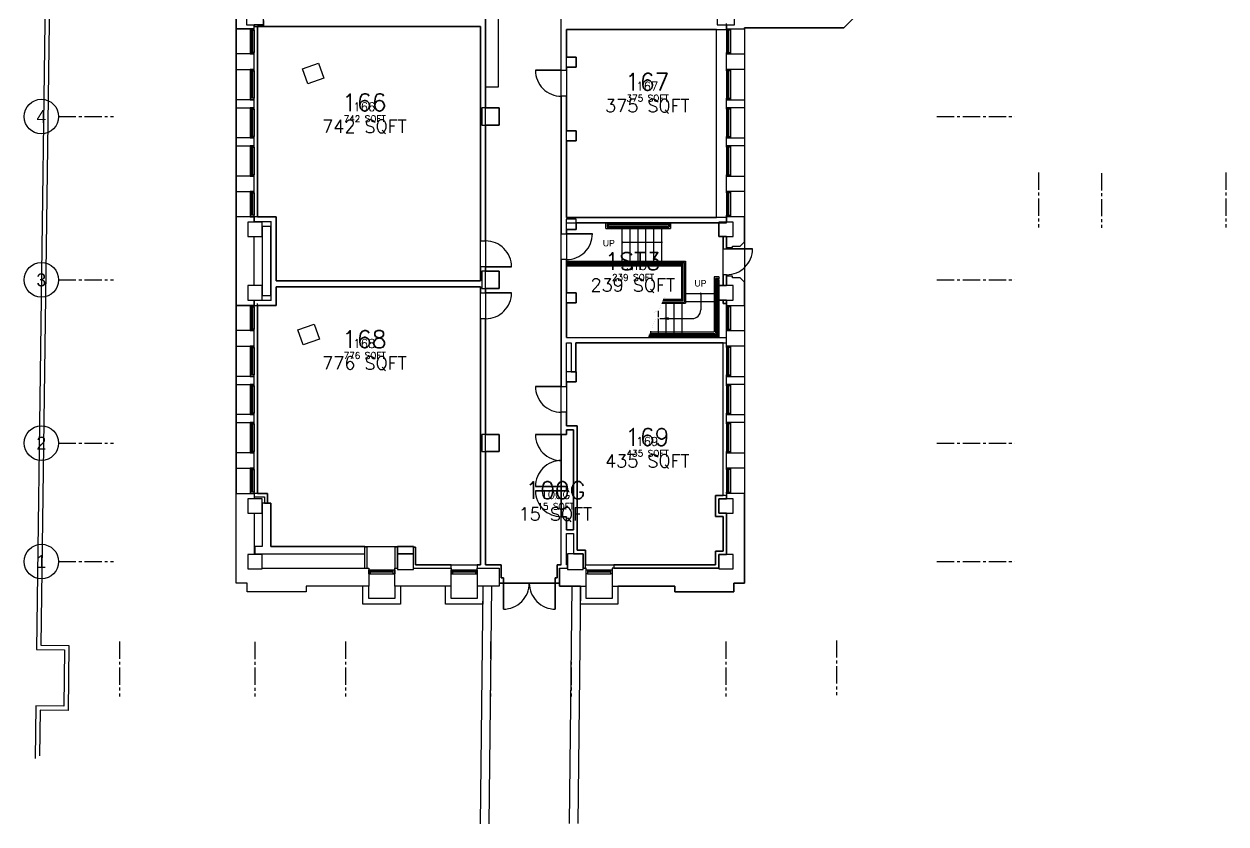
# Model space of a CAD drawing. Header units: inches. Extents: x 237 to 4452, y 125 to 2836.
# Drawn here: x 237 to 1906, y 125 to 1235 of the extents above; entities that cross this region are included whole.
import ezdxf
from ezdxf.enums import TextEntityAlignment as Align

# ---------------------------------------------------------------- set-up
doc = ezdxf.new("R2010")
doc.units = ezdxf.units.IN
doc.header["$LTSCALE"] = 32
doc.header["$MEASUREMENT"] = 0
doc.linetypes.add('CENTER2', pattern=[1.125, 0.75, -0.125, 0.125, -0.125])
for name, color, linetype in [('A-ANNO-TEXT', 2, 'Continuous'), ('A-AREA-DATA', 7, 'Continuous'), ('A-AREA-GSFT', 5, 'Continuous'), ('A-AREA-PLIN', 1, 'Continuous'), ('A-AREA-RMNA', 7, 'Continuous'), ('A-AREA-RMNO', 7, 'Continuous'), ('A-AREA-RMNO @ 1', 7, 'Continuous'), ('A-AREA-RMNO @ 192', 7, 'Continuous'), ('A-AREA-RMNO @ 96', 7, 'Continuous'), ('A-AREA-SQFT', 7, 'Continuous'), ('A-COLS', 2, 'Continuous'), ('A-DOOR', 3, 'Continuous'), ('A-FLOR-HRAL', 1, 'Continuous'), ('A-FLOR-SPCL', 3, 'Continuous'), ('A-FLOR-STRS', 1, 'Continuous'), ('A-FURN', 5, 'Continuous'), ('A-GLAZ', 5, 'Continuous'), ('A-GRID', 1, 'CENTER2'), ('A-GRID-IDEN', 2, 'Continuous'), ('A-WALL-FULL', 8, 'Continuous')]:
    doc.layers.add(name, color=color, linetype=linetype)
doc.styles.add('Annotative', font='simplex.shx', dxfattribs={"height": 0.25})
doc.dimstyles.get("Standard").update_dxf_attribs({"dimscale": 96, "dimtxt": 0.18, "dimasz": 0.18, "dimexe": 0.18, "dimexo": 0.0625, "dimgap": 0.09, "dimtad": 0, "dimtih": 1, "dimtoh": 1, "dimdec": 4, "dimzin": 1, "dimdsep": 46, "dimlunit": 4, "dimtxsty": 'Standard', "dimblk": 'ARCHTICK', "dimcen": 0.09, "dimclrd": 256, "dimclre": 256, "dimclrt": 256, "dimadec": 0, "dimazin": 0, "dimtfac": 1, "dimtdec": 4, "dimtofl": 0, "dimtmove": 0, "dimatfit": 3, "dimfxl": 1, "dimtolj": 1, "dimtzin": 0, "dimlwd": -1, "dimlwe": -1, "dimarcsym": 0})

# ---------------------------------------------------------------- blocks, each defined once
blk = doc.blocks.new('_ArchTick')
at = {"color": 0, "linetype": 'ByBlock', "const_width": 0.15}
blk.add_lwpolyline([(-0.5, -0.5), (0.5, 0.5)], dxfattribs=at)
blk = doc.blocks.new('Grid_Bubble_L')
blk.add_circle((-0.25, 0), 0.25)
blk.add_attdef('TEXT', text='', height=0.188).set_placement((-0.25, 0), align=Align.MIDDLE)
blk = doc.blocks.new('room')
at = {"layer": 'A-AREA-DATA', "style": 'Annotative', "flags": 9}
for tag, p in [('FACNUM', (0.0054, -0.3439)), ('FLOOR', (0.0054, -0.5314)), ('FACROOM', (0.0054, -0.7189)), ('FACFLOOR', (0.0054, -0.9064))]:
    blk.add_attdef(tag, text='', height=0.125, dxfattribs=at).set_placement(p, align=Align.CENTER)
at = {"layer": 'A-AREA-RMNA', "style": 'Annotative', "flags": 8}
blk.add_attdef('ROOM_NAME', text='', height=0.125, dxfattribs=at).set_placement((0, 0.1875), align=Align.CENTER)
at = {"layer": 'A-AREA-RMNO', "style": 'Annotative'}
blk.add_attdef('ROOM_NUMBER', text='', height=0.125, dxfattribs=at).set_placement((0, 0), align=Align.CENTER)
at = {"layer": 'A-AREA-SQFT', "style": 'Annotative', "flags": 8}
blk.add_attdef('ROOM_AREA', text='', height=0.0938, dxfattribs=at).set_placement((0.0054, -0.1564), align=Align.CENTER)
blk = doc.blocks.new('*U80')
at = {"layer": 'A-AREA-RMNO @ 1'}
ref = blk.add_blockref('room', (1082.2, 894.1), dxfattribs=at)
ref.add_attrib('ROOM_NUMBER', '1ST3', dxfattribs={"layer": 'A-AREA-RMNO', "height": 0.125, "style": 'Annotative'}).set_placement((1082.2, 894.1), align=Align.CENTER)
ref.add_attrib('ROOM_AREA', '239 SQFT', dxfattribs={"layer": 'A-AREA-SQFT', "height": 0.0938, "style": 'Annotative', "flags": 8}).set_placement((1082.2, 894), align=Align.CENTER)
at = {"layer": 'A-AREA-RMNO @ 192'}
ref = blk.add_blockref('room', (1082.2, 894.1), dxfattribs=dict(at, xscale=192, yscale=192, zscale=192))
ref.add_attrib('ROOM_NUMBER', '1ST3', dxfattribs={"layer": 'A-AREA-RMNO', "height": 24, "style": 'Annotative'}).set_placement((1082.2, 894.1), align=Align.CENTER)
ref.add_attrib('ROOM_AREA', '239 SQFT', dxfattribs={"layer": 'A-AREA-SQFT', "height": 18, "style": 'Annotative', "flags": 8}).set_placement((1082.2, 864.1), align=Align.CENTER)
at = {"layer": 'A-AREA-RMNO @ 96', "xscale": 96, "yscale": 96, "zscale": 96}
blk.add_blockref('room', (1082.2, 894.1), dxfattribs=at).add_auto_attribs({'ROOM_NUMBER': '1ST3', 'ROOM_AREA': '239 SQFT'})
blk = doc.blocks.new('*U134')
at = {"layer": 'A-AREA-RMNO @ 1'}
ref = blk.add_blockref('room', (709.5, 1114.4), dxfattribs=at)
ref.add_attrib('ROOM_NUMBER', '166', dxfattribs={"layer": 'A-AREA-RMNO', "height": 0.125, "style": 'Annotative'}).set_placement((709.5, 1114.4), align=Align.CENTER)
ref.add_attrib('ROOM_AREA', '742 SQFT', dxfattribs={"layer": 'A-AREA-SQFT', "height": 0.0938, "style": 'Annotative', "flags": 8}).set_placement((709.5, 1114.3), align=Align.CENTER)
at = {"layer": 'A-AREA-RMNO @ 192'}
ref = blk.add_blockref('room', (709.5, 1114.4), dxfattribs=dict(at, xscale=192, yscale=192, zscale=192))
ref.add_attrib('ROOM_NUMBER', '166', dxfattribs={"layer": 'A-AREA-RMNO', "height": 24, "style": 'Annotative'}).set_placement((709.5, 1114.4), align=Align.CENTER)
ref.add_attrib('ROOM_AREA', '742 SQFT', dxfattribs={"layer": 'A-AREA-SQFT', "height": 18, "style": 'Annotative', "flags": 8}).set_placement((709.5, 1084.4), align=Align.CENTER)
at = {"layer": 'A-AREA-RMNO @ 96', "xscale": 96, "yscale": 96, "zscale": 96}
blk.add_blockref('room', (709.5, 1114.4), dxfattribs=at).add_auto_attribs({'ROOM_NUMBER': '166', 'ROOM_AREA': '742 SQFT'})
blk = doc.blocks.new('*U135')
at = {"layer": 'A-AREA-RMNO @ 1'}
ref = blk.add_blockref('room', (1102.4, 1142.9), dxfattribs=at)
ref.add_attrib('ROOM_NUMBER', '167', dxfattribs={"layer": 'A-AREA-RMNO', "height": 0.125, "style": 'Annotative'}).set_placement((1102.4, 1142.9), align=Align.CENTER)
ref.add_attrib('ROOM_AREA', '375 SQFT', dxfattribs={"layer": 'A-AREA-SQFT', "height": 0.0938, "style": 'Annotative', "flags": 8}).set_placement((1102.4, 1142.7), align=Align.CENTER)
at = {"layer": 'A-AREA-RMNO @ 192'}
ref = blk.add_blockref('room', (1102.4, 1142.9), dxfattribs=dict(at, xscale=192, yscale=192, zscale=192))
ref.add_attrib('ROOM_NUMBER', '167', dxfattribs={"layer": 'A-AREA-RMNO', "height": 24, "style": 'Annotative'}).set_placement((1102.4, 1142.9), align=Align.CENTER)
ref.add_attrib('ROOM_AREA', '375 SQFT', dxfattribs={"layer": 'A-AREA-SQFT', "height": 18, "style": 'Annotative', "flags": 8}).set_placement((1102.4, 1112.9), align=Align.CENTER)
at = {"layer": 'A-AREA-RMNO @ 96', "xscale": 96, "yscale": 96, "zscale": 96}
blk.add_blockref('room', (1102.4, 1142.9), dxfattribs=at).add_auto_attribs({'ROOM_NUMBER': '167', 'ROOM_AREA': '375 SQFT'})
blk = doc.blocks.new('*U136')
at = {"layer": 'A-AREA-RMNO @ 1'}
ref = blk.add_blockref('room', (974.7, 576.3), dxfattribs=at)
ref.add_attrib('ROOM_NUMBER', '100G', dxfattribs={"layer": 'A-AREA-RMNO', "height": 0.125, "style": 'Annotative'}).set_placement((974.7, 576.3), align=Align.CENTER)
ref.add_attrib('ROOM_AREA', '15 SQFT', dxfattribs={"layer": 'A-AREA-SQFT', "height": 0.0938, "style": 'Annotative', "flags": 8}).set_placement((974.7, 576.1), align=Align.CENTER)
at = {"layer": 'A-AREA-RMNO @ 192'}
ref = blk.add_blockref('room', (974.7, 576.3), dxfattribs=dict(at, xscale=192, yscale=192, zscale=192))
ref.add_attrib('ROOM_NUMBER', '100G', dxfattribs={"layer": 'A-AREA-RMNO', "height": 24, "style": 'Annotative'}).set_placement((974.7, 576.3), align=Align.CENTER)
ref.add_attrib('ROOM_AREA', '15 SQFT', dxfattribs={"layer": 'A-AREA-SQFT', "height": 18, "style": 'Annotative', "flags": 8}).set_placement((974.7, 546.3), align=Align.CENTER)
at = {"layer": 'A-AREA-RMNO @ 96', "xscale": 96, "yscale": 96, "zscale": 96}
blk.add_blockref('room', (974.7, 576.3), dxfattribs=at).add_auto_attribs({'ROOM_NUMBER': '100G', 'ROOM_AREA': '15 SQFT'})
blk = doc.blocks.new('*U137')
at = {"layer": 'A-AREA-RMNO @ 1'}
ref = blk.add_blockref('room', (1102.4, 650), dxfattribs=at)
ref.add_attrib('ROOM_NUMBER', '169', dxfattribs={"layer": 'A-AREA-RMNO', "height": 0.125, "style": 'Annotative'}).set_placement((1102.4, 650), align=Align.CENTER)
ref.add_attrib('ROOM_AREA', '435 SQFT', dxfattribs={"layer": 'A-AREA-SQFT', "height": 0.0938, "style": 'Annotative', "flags": 8}).set_placement((1102.4, 649.8), align=Align.CENTER)
at = {"layer": 'A-AREA-RMNO @ 192'}
ref = blk.add_blockref('room', (1102.4, 650), dxfattribs=dict(at, xscale=192, yscale=192, zscale=192))
ref.add_attrib('ROOM_NUMBER', '169', dxfattribs={"layer": 'A-AREA-RMNO', "height": 24, "style": 'Annotative'}).set_placement((1102.4, 650), align=Align.CENTER)
ref.add_attrib('ROOM_AREA', '435 SQFT', dxfattribs={"layer": 'A-AREA-SQFT', "height": 18, "style": 'Annotative', "flags": 8}).set_placement((1102.4, 620), align=Align.CENTER)
at = {"layer": 'A-AREA-RMNO @ 96', "xscale": 96, "yscale": 96, "zscale": 96}
blk.add_blockref('room', (1102.4, 650), dxfattribs=at).add_auto_attribs({'ROOM_NUMBER': '169', 'ROOM_AREA': '435 SQFT'})
blk = doc.blocks.new('*U138')
at = {"layer": 'A-AREA-RMNO @ 1'}
ref = blk.add_blockref('room', (709.5, 785.8), dxfattribs=at)
ref.add_attrib('ROOM_NUMBER', '168', dxfattribs={"layer": 'A-AREA-RMNO', "height": 0.125, "style": 'Annotative'}).set_placement((709.5, 785.8), align=Align.CENTER)
ref.add_attrib('ROOM_AREA', '776 SQFT', dxfattribs={"layer": 'A-AREA-SQFT', "height": 0.0938, "style": 'Annotative', "flags": 8}).set_placement((709.5, 785.7), align=Align.CENTER)
at = {"layer": 'A-AREA-RMNO @ 192'}
ref = blk.add_blockref('room', (709.5, 785.8), dxfattribs=dict(at, xscale=192, yscale=192, zscale=192))
ref.add_attrib('ROOM_NUMBER', '168', dxfattribs={"layer": 'A-AREA-RMNO', "height": 24, "style": 'Annotative'}).set_placement((709.5, 785.8), align=Align.CENTER)
ref.add_attrib('ROOM_AREA', '776 SQFT', dxfattribs={"layer": 'A-AREA-SQFT', "height": 18, "style": 'Annotative', "flags": 8}).set_placement((709.5, 755.8), align=Align.CENTER)
at = {"layer": 'A-AREA-RMNO @ 96', "xscale": 96, "yscale": 96, "zscale": 96}
blk.add_blockref('room', (709.5, 785.8), dxfattribs=at).add_auto_attribs({'ROOM_NUMBER': '168', 'ROOM_AREA': '776 SQFT'})

msp = doc.modelspace()

# ---------------------------------------------------------------- linework, layer by layer
at = {"layer": 'A-ANNO-TEXT'}
for p, q in [((1176.6, 861.2), (1176.6, 838.5)), ((1121.3, 826.5), (1164.6, 826.5))]:
    msp.add_line(p, q, dxfattribs=at)
at = {"layer": 'A-ANNO-TEXT', "const_width": 1.5}
for points in [[(1066.9, 932.3, 1), (1068.4, 932.3, 1)], [(1175.8, 861.2, 1), (1177.3, 861.2, 1)]]:
    msp.add_lwpolyline(points, format="xyb", close=True, dxfattribs=at)
at = {"layer": 'A-ANNO-TEXT', "const_width": 0.06}
msp.add_lwpolyline([(1127.1, 858.5), (1127, 858.9), (1118.2, 837.1), (1111.5, 836.5), (1120.5, 826.5), (1113.8, 825.9), (1105, 803.2), (1103.6, 800)], dxfattribs=at)
at = {"layer": 'A-ANNO-TEXT'}
msp.add_arc((1164.6, 838.5), 12, 270, 360, dxfattribs=at)
at = {"layer": 'A-AREA-GSFT'}
msp.add_lwpolyline([(1452.6, 1307.1), (1375.3, 1229.8), (1237.6, 1229.8), (1237.6, 1228.8), (1237.6, 1193.8), (1237.6, 1172.2), (1237.6, 1130.2), (1237.6, 1119.2), (1237.6, 1077.2), (1237.6, 1066.2), (1237.6, 1024.2), (1237.6, 1002.8), (1237.6, 967.7), (1237.6, 933.2), (1237.6, 877.2), (1237.6, 844.8), (1237.6, 809.8), (1237.6, 788.2), (1237.6, 746.2), (1237.6, 735.2), (1237.6, 693.2), (1237.6, 682.2), (1237.6, 640.2), (1237.6, 618.8), (1237.6, 583.8), (1237.6, 459.2), (1222.6, 459.2), (1222.6, 447.2), (1140.6, 447.2), (1140.6, 455.2), (1061.6, 455.2), (1061.6, 430.2), (1009.6, 430.2), (1009.6, 455.2), (980.6, 455.2), (980.6, 459.2), (974.6, 459.2), (938.6, 459.2), (902.6, 459.2), (896.6, 459.2), (896.6, 455.2), (874.1, 455.2), (874.1, 430.2), (822.1, 430.2), (822.1, 455.2), (759.6, 455.2), (759.6, 430.2), (707.6, 430.2), (707.6, 455.2), (628.6, 455.2), (628.6, 447.2), (546.6, 447.2), (546.6, 459.2), (531.6, 459.2), (531.6, 583.8), (531.6, 618.8), (531.6, 640.2), (531.6, 682.2), (531.6, 693.2), (531.6, 735.2), (531.6, 746.2), (531.6, 788.2), (531.6, 809.8), (531.6, 844.8), (531.6, 967.7), (531.6, 1002.8), (531.6, 1024.2), (531.6, 1066.2), (531.6, 1077.2), (531.6, 1119.2), (531.6, 1130.2), (531.6, 1172.2), (531.6, 1193.8), (531.6, 1228.8), (531.6, 1351.8)], dxfattribs=at)
at = {"layer": 'A-AREA-PLIN'}
msp.add_lwpolyline([(877.9, 1321.2), (877.9, 1118.8), (896.6, 1118.8), (896.6, 1094.8), (877.9, 1094.8), (877.9, 934.3), (877.9, 898.3), (877.9, 892.2), (896.6, 892.2), (896.6, 868.2), (877.9, 868.2), (877.9, 862.2), (877.9, 826.2), (877.9, 665.7), (896.6, 665.7), (896.6, 641.8), (877.9, 641.8), (877.9, 484.9), (899.7, 484.9), (899.7, 466.5), (902.6, 466.5), (902.6, 459.2), (938.6, 459.2), (974.6, 459.2), (974.6, 466.5), (977.5, 466.5), (977.5, 484.9), (983, 484.9), (983, 551.5), (983, 587.5), (983, 593.5), (983, 629.5), (983, 665.5), (983, 696.4), (983, 732.4), (983, 796.4), (983, 908.3), (983, 944.3), (983, 963), (983, 1135.1), (983, 1171.1), (983, 1302.3)], dxfattribs=at)
for points in [[(870.6, 1231.8), (569.6, 1231.8), (561.2, 1231.8), (561.2, 967.7), (586.9, 967.7), (586.9, 879), (870.6, 879), (870.6, 898.3), (870.6, 934.3)], [(1198.6, 1227.7), (990.2, 1227.7), (990.2, 1189.2), (1003.6, 1189.2), (1003.6, 1175.2), (990.2, 1175.2), (990.2, 1171.1), (990.2, 1135.1), (990.2, 1087.2), (1003.6, 1087.2), (1003.6, 1073.2), (990.2, 1073.2), (990.2, 966.6), (1198.6, 966.6)], [(1208, 923.3), (1208, 940.2), (1201.6, 940.2), (1201.6, 959.4), (1003.6, 959.4), (1003.6, 950.2), (990.2, 950.2), (990.2, 944.3), (990.2, 908.3), (990.2, 862.2), (1003.6, 862.2), (1003.6, 848.3), (990.2, 848.3), (990.2, 800), (1212.6, 800), (1212.6, 807.2), (1212.6, 809.8), (1212.6, 811.8), (1212.6, 842.8), (1212.6, 844.8), (1212.6, 847.3), (1208, 847.3), (1208, 852.2), (1201.6, 852.2), (1201.6, 872.2), (1208, 872.2), (1208, 887.3)], [(870.6, 826.2), (870.6, 862.2), (870.6, 870.5), (586.9, 870.5), (586.9, 844.8), (561.2, 844.8), (561.2, 583.8), (575.2, 583.8), (575.2, 570.2), (579.6, 570.2), (579.6, 510.2), (710.1, 510.2), (755.6, 510.2), (777.6, 510.2), (777.6, 509.2), (780.7, 509.2), (780.7, 484.9), (830.1, 484.9), (866.1, 484.9), (870.6, 484.9)], [(1208, 792.8), (1003.3, 792.8), (1003.3, 752.8), (1003.6, 752.8), (1003.6, 738.8), (990.2, 738.8), (990.2, 732.4), (990.2, 696.4), (990.2, 677.5), (1005.2, 677.5), (1005.2, 504.9), (1016.7, 504.9), (1016.7, 484.9), (1056.1, 484.9), (1197, 484.9), (1197, 503.9), (1208, 503.9), (1208, 551.6), (1197, 551.6), (1197, 580.9), (1208, 580.9)], [(1000, 672.2), (990.2, 672.2), (990.2, 665.5), (983, 665.5), (983, 629.5), (983, 593.5), (990.2, 593.5), (990.2, 587.5), (983, 587.5), (983, 551.5), (990.2, 551.5), (990.2, 533.5), (1000, 533.5)]]:
    msp.add_lwpolyline(points, close=True, dxfattribs=at)
at = {"layer": 'A-COLS'}
for points in [[(545.6, 1234.2), (569.6, 1234.2), (569.6, 1258.2), (545.6, 1258.2)], [(1199.6, 1234.2), (1223.6, 1234.2), (1223.6, 1258.2), (1199.6, 1258.2)], [(989.6, 1175.2), (1003.6, 1175.2), (1003.6, 1189.2), (989.6, 1189.2)], [(872.6, 1094.8), (896.6, 1094.8), (896.6, 1118.8), (872.6, 1118.8)], [(989.6, 1073.2), (1003.6, 1073.2), (1003.6, 1087.2), (989.6, 1087.2)], [(547.6, 940.2), (567.6, 940.2), (567.6, 960.2), (547.6, 960.2)], [(989.6, 950.2), (1003.6, 950.2), (1003.6, 964.3), (989.6, 964.3)], [(1201.6, 940.2), (1221.6, 940.2), (1221.6, 960.2), (1201.6, 960.2)], [(872.6, 868.2), (896.6, 868.2), (896.6, 892.2), (872.6, 892.2)], [(547.6, 852.2), (567.6, 852.2), (567.6, 872.2), (547.6, 872.2)], [(1201.6, 852.2), (1221.6, 852.2), (1221.6, 872.2), (1201.6, 872.2)], [(989.6, 848.3), (1003.6, 848.3), (1003.6, 862.2), (989.6, 862.2)], [(989.6, 738.8), (1003.6, 738.8), (1003.6, 752.8), (989.6, 752.8)], [(872.6, 641.8), (896.6, 641.8), (896.6, 665.7), (872.6, 665.7)], [(547.6, 556.2), (567.6, 556.2), (567.6, 576.2), (547.6, 576.2)], [(1201.6, 556.2), (1221.6, 556.2), (1221.6, 576.2), (1201.6, 576.2)], [(547.6, 479.2), (567.6, 479.2), (567.6, 499.2), (547.6, 499.2)], [(755.6, 478.2), (777.6, 478.2), (777.6, 500.2), (755.6, 500.2)], [(991.6, 478.2), (1013.6, 478.2), (1013.6, 500.2), (991.6, 500.2)], [(1201.6, 479.2), (1221.6, 479.2), (1221.6, 499.2), (1201.6, 499.2)]]:
    msp.add_lwpolyline(points, close=True, dxfattribs=at)
at = {"layer": 'A-DOOR'}
for points in [[(983, 1171.1), (947, 1171.1), (947, 1171.1), (983, 1171.1)], [(990.2, 944.3), (1026.2, 944.3), (1026.2, 944.3), (990.2, 944.3)], [(1212.6, 923.3), (1248.6, 923.3), (1248.6, 923.3), (1212.6, 923.3)], [(877.9, 898.3), (913.9, 898.3), (913.9, 898.3), (877.9, 898.3)], [(877.9, 862.2), (913.9, 862.2), (913.9, 862.2), (877.9, 862.2)], [(983, 732.4), (947, 732.4), (947, 732.4), (983, 732.4)], [(983, 665.5), (947, 665.5), (947, 665.5), (983, 665.5)], [(983, 593.5), (947, 593.5), (947, 593.5), (983, 593.5)], [(983, 587.5), (947, 587.5), (947, 587.5), (983, 587.5)], [(902.6, 459.2), (902.6, 423.2), (902.6, 423.2), (902.6, 459.2)], [(974.6, 459.2), (974.6, 423.2), (974.6, 423.2), (974.6, 459.2)]]:
    msp.add_lwpolyline(points, close=True, dxfattribs=at)
for points in [[(947, 1171.1, 0.414214), (983, 1135.1)], [(990.2, 908.3, 0.414214), (1026.2, 944.3)], [(913.9, 898.3, 0.414214), (877.9, 934.3)], [(1212.6, 887.3, 0.414214), (1248.6, 923.3)], [(877.9, 826.2, 0.414214), (913.9, 862.2)], [(947, 732.4, 0.414214), (983, 696.4)], [(947, 665.5, 0.414214), (983, 629.5)], [(983, 629.5, 0.414214), (947, 593.5)], [(947, 587.5, 0.414214), (983, 551.5)], [(902.6, 423.2, 0.414214), (938.6, 459.2)], [(938.6, 459.2, 0.414214), (974.6, 423.2)]]:
    msp.add_lwpolyline(points, format="xyb", dxfattribs=at)
at = {"layer": 'A-FLOR-HRAL'}
for p, q in [((1044.6, 959.4), (1044.6, 951.6)), ((1046.6, 959.4), (1046.6, 953.6)), ((1046.9, 953.4), (1132.4, 953.4)), ((1048.1, 957.7), (1128.5, 957.7)), ((1048.1, 957.7), (1048.1, 954.9)), ((1129.6, 956.6), (1048.1, 956.6)), ((1048.1, 954.9), (1131.4, 954.9)), ((1051, 957.7), (1128.5, 957.7)), ((1128.5, 959.4), (1128.5, 957.7)), ((1129.6, 959.4), (1129.6, 956.6)), ((1131.4, 959.4), (1131.4, 954.9)), ((1132.6, 959.4), (1132.6, 953.6)), ((1134.6, 959.4), (1134.6, 951.6)), ((1044.9, 951.4), (1134.4, 951.4)), ((990.2, 902.7), (1152.3, 902.7)), ((992.2, 906.2), (1155.5, 906.2)), ((992.2, 904.2), (1154, 904.2)), ((1152.3, 851), (1152.3, 902.7)), ((1154, 904.2), (1154, 849.2)), ((1155.5, 906.2), (1155.5, 848)), ((1151.1, 901), (990.2, 901)), ((990.2, 899.9), (1150.1, 899.9)), ((1150.1, 899.9), (1150.1, 853.1)), ((1151.1, 901), (1151.1, 852.1)), ((1195.2, 884), (1195.2, 808.3)), ((1201.6, 884.2), (1195.5, 884.2)), ((1197.2, 882), (1197.2, 806.3)), ((1201.6, 882.2), (1197.5, 882.2)), ((1201.6, 880.7), (1198.7, 880.7)), ((1198.7, 880.7), (1198.7, 800)), ((1200.5, 800), (1200.5, 880.7)), ((1201.6, 880.7), (1201.6, 800)), ((1201.6, 877.9), (1201.6, 800)), ((1124.3, 852.1), (1151.1, 852.1)), ((1150.1, 853.1), (1124.7, 853.1)), ((1122.5, 847.7), (1155.3, 847.7)), ((1123.1, 849.2), (1154, 849.2)), ((1152.3, 851), (1123.9, 851)), ((1104.3, 801.6), (1198.7, 801.6)), ((1104.3, 801.6), (1133.6, 801.6)), ((1198.7, 802.8), (1104.8, 802.8)), ((1105.5, 804.5), (1198.7, 804.5)), ((1106.1, 806), (1197, 806)), ((1106.9, 808), (1195, 808))]:
    msp.add_line(p, q, dxfattribs=at)
for centre, radius, start, end in [((1044.9, 951.6), 0.25, 180, 270), ((1046.9, 953.6), 0.25, 180, 270), ((1132.4, 953.6), 0.25, 270, 0), ((1134.4, 951.6), 0.25, 270, 0), ((992.2, 905.2), 1, 90, 270), ((1195.5, 884), 0.25, 90, 180), ((1197.5, 882), 0.25, 90, 180), ((1201.6, 883.2), 1, 270, 90), ((1155.3, 848), 0.25, 270, 0), ((1195, 808.3), 0.25, 270, 0), ((1197, 806.3), 0.25, 270, 0)]:
    msp.add_arc(centre, radius, start, end, dxfattribs=at)
at = {"layer": 'A-FLOR-SPCL'}
for p, q in [((272.7, 1743.8), (254, 367.2)), ((278.6, 1741.3), (260.1, 373.1)), ((874.1, 455.3), (870.4, 125.1)), ((886.1, 455.3), (882.4, 125.1)), ((997.6, 455.3), (993.9, 125.5)), ((1009.6, 455.2), (1005.9, 125.6)), ((260.1, 373.1), (299.1, 372.6)), ((299.1, 372.6), (298.1, 282.6)), ((253.1, 289.2), (252.3, 215.8)), ((259.1, 283.1), (258.3, 219.6)), ((298.1, 282.6), (259.1, 283.1))]:
    msp.add_line(p, q, dxfattribs=at)
msp.add_lwpolyline([(254, 367.2), (293, 366.7), (292.1, 288.7), (253.1, 289.2)], dxfattribs=at)
at = {"layer": 'A-FLOR-STRS'}
for p, q in [((1067.6, 902.7), (1067.6, 954.9)), ((1078.6, 902.7), (1078.6, 954.9)), ((1089.6, 902.7), (1089.6, 954.9)), ((1100.6, 902.7), (1100.6, 954.9)), ((1111.6, 902.7), (1111.6, 954.9)), ((1122.6, 902.7), (1122.6, 954.9)), ((1154, 861.2), (1198.7, 861.2)), ((1118.2, 828.5), (1118.2, 837.1)), ((1128.8, 804.5), (1128.8, 849.2)), ((1139.8, 804.5), (1139.8, 849.2)), ((1150.8, 804.5), (1150.8, 849.2)), ((1154, 850.2), (1198.7, 850.2)), ((1118.2, 804.5), (1118.2, 826.3)), ((1107.2, 804.5), (1107.2, 809.1))]:
    msp.add_line(p, q, dxfattribs=at)
at = {"layer": 'A-FURN'}
for p, q in [((895.7, 1148), (895.7, 1292)), ((877.9, 1148), (895.7, 1148))]:
    msp.add_line(p, q, dxfattribs=at)
for points in [[(646, 1181), (653.4, 1160.3), (630.8, 1152.2), (623.4, 1172.9)], [(639.9, 818.7), (647.3, 798), (624.7, 790), (617.3, 810.7)]]:
    msp.add_lwpolyline(points, close=True, dxfattribs=at)
at = {"layer": 'A-GLAZ'}
for p, q in [((553.4, 1195.8), (553.4, 1226.8)), ((554.4, 1195.8), (554.4, 1226.8)), ((1214.9, 1195.8), (1214.9, 1226.8)), ((1215.9, 1195.8), (1215.9, 1226.8)), ((553.4, 1132.2), (553.4, 1170.2)), ((554.4, 1132.2), (554.4, 1170.2)), ((1214.9, 1132.2), (1214.9, 1170.2)), ((1215.9, 1132.2), (1215.9, 1170.2)), ((553.4, 1079.2), (553.4, 1117.2)), ((554.4, 1079.2), (554.4, 1117.2)), ((1214.9, 1079.2), (1214.9, 1117.2)), ((1215.9, 1079.2), (1215.9, 1117.2)), ((553.4, 1026.2), (553.4, 1064.2)), ((554.4, 1026.2), (554.4, 1064.2)), ((1214.9, 1026.2), (1214.9, 1064.2)), ((1215.9, 1026.2), (1215.9, 1064.2)), ((553.4, 969.8), (553.4, 1000.8)), ((554.4, 969.8), (554.4, 1000.8)), ((1214.9, 969.8), (1214.9, 1000.8)), ((1215.9, 969.8), (1215.9, 1000.8)), ((553.4, 811.8), (553.4, 842.8)), ((554.4, 811.8), (554.4, 842.8)), ((1214.9, 811.8), (1214.9, 842.8)), ((1215.9, 811.8), (1215.9, 842.8)), ((553.4, 748.2), (553.4, 786.2)), ((554.4, 748.2), (554.4, 786.2)), ((1214.9, 748.2), (1214.9, 786.2)), ((1215.9, 748.2), (1215.9, 786.2)), ((553.4, 695.2), (553.4, 733.2)), ((554.4, 695.2), (554.4, 733.2)), ((1214.9, 695.2), (1214.9, 733.2)), ((1215.9, 695.2), (1215.9, 733.2)), ((553.4, 642.2), (553.4, 680.2)), ((554.4, 642.2), (554.4, 680.2)), ((1214.9, 642.2), (1214.9, 680.2)), ((1215.9, 642.2), (1215.9, 680.2)), ((553.4, 585.8), (553.4, 616.8)), ((554.4, 585.8), (554.4, 616.8)), ((1214.9, 585.8), (1214.9, 616.8)), ((1215.9, 585.8), (1215.9, 616.8)), ((749.6, 475.5), (717.6, 475.5)), ((749.6, 474.5), (717.6, 474.5)), ((864.1, 475.5), (832.1, 475.5)), ((864.1, 474.5), (832.1, 474.5)), ((1051.6, 475.5), (1019.6, 475.5)), ((1051.6, 474.5), (1019.6, 474.5))]:
    msp.add_line(p, q, dxfattribs=at)
at = {"layer": 'A-GRID'}
for p, q in [((284.9, 1106.8), (361, 1106.8)), ((1504.7, 1106.8), (1613.1, 1106.8)), ((1645.6, 1029.3), (1645.6, 953.1)), ((1733.1, 1028.4), (1733.1, 952.2)), ((1906.1, 1029.3), (1906.1, 953.1)), ((284.9, 880.2), (361, 880.2)), ((1504.7, 880.2), (1613.1, 880.2)), ((284.9, 653.7), (361, 653.7)), ((1504.7, 653.7), (1613.1, 653.7)), ((284.9, 489.2), (361, 489.2)), ((1504.7, 489.2), (1613.1, 489.2)), ((369.6, 378.3), (369.6, 302.1)), ((557.6, 378), (557.6, 301.8)), ((683.1, 378.3), (683.1, 302.1)), ((884.6, 378.3), (884.6, 302.1)), ((996.6, 378.3), (996.6, 302.1)), ((1211.6, 378.3), (1211.6, 302.1)), ((1365.1, 379.9), (1365.1, 303.7))]:
    msp.add_line(p, q, dxfattribs=at)
at = {"layer": 'A-WALL-FULL', "linetype": 'Continuous', "lineweight": -3}
for p, q in [((877.9, 934.3), (877.9, 1404.8)), ((983, 1171.1), (983, 1302.3)), ((569.6, 1240.2), (569.6, 1231.8)), ((1212.6, 1227.7), (1212.6, 1236.2)), ((556.6, 1234.2), (556.6, 1231.8)), ((569.6, 1234.2), (556.6, 1234.2)), ((556.6, 1231.8), (569.6, 1231.8)), ((569.6, 1231.8), (569.6, 1234.2)), ((569.6, 1231.8), (870.6, 1231.8)), ((870.6, 1231.8), (870.6, 934.3)), ((990.2, 1227.7), (1212.6, 1227.7)), ((990.2, 1171.1), (990.2, 1227.7)), ((983, 1171.1), (990.2, 1171.1)), ((990.2, 1135.1), (983, 1135.1)), ((983, 1135.1), (983, 963)), ((990.2, 966.6), (990.2, 1135.1)), ((586.9, 967.7), (556.6, 967.7)), ((556.6, 967.7), (556.6, 961.1)), ((556.6, 961.1), (580.3, 961.1)), ((579.6, 954.3), (567.6, 954.3)), ((567.6, 954.3), (567.6, 858.3)), ((579.6, 858.3), (579.6, 954.3)), ((580.3, 851.4), (580.3, 961.1)), ((586.9, 879), (586.9, 967.7)), ((983, 963), (983, 944.3)), ((1212.6, 966.6), (990.2, 966.6)), ((990.2, 959.4), (1212.6, 959.4)), ((990.2, 944.3), (990.2, 959.4)), ((1212.6, 959.4), (1212.6, 966.6)), ((983, 944.3), (990.2, 944.3)), ((1212.6, 940.2), (1208, 940.2)), ((1208, 940.2), (1208, 923.3)), ((1212.6, 923.3), (1212.6, 940.2)), ((870.6, 934.3), (877.9, 934.3)), ((1208, 923.3), (1212.6, 923.3)), ((990.2, 908.3), (983, 908.3)), ((983, 908.3), (983, 796.4)), ((990.2, 800), (990.2, 908.3)), ((877.9, 898.3), (870.6, 898.3)), ((870.6, 898.3), (870.6, 879)), ((877.9, 862.2), (877.9, 898.3)), ((1212.6, 887.3), (1208, 887.3)), ((1208, 887.3), (1208, 872.2)), ((1212.6, 872.2), (1212.6, 887.3)), ((870.6, 879), (586.9, 879)), ((586.9, 870.5), (870.6, 870.5)), ((586.9, 844.8), (586.9, 870.5)), ((870.6, 870.5), (870.6, 862.2)), ((1208, 872.2), (1212.6, 872.2)), ((556.6, 851.4), (556.6, 844.8)), ((580.3, 851.4), (556.6, 851.4)), ((567.6, 858.3), (579.6, 858.3)), ((870.6, 862.2), (877.9, 862.2)), ((1212.6, 852.2), (1208, 852.2)), ((1208, 852.2), (1208, 847.3)), ((1212.6, 847.3), (1212.6, 852.2)), ((556.6, 844.8), (586.9, 844.8)), ((1208, 847.3), (1212.6, 847.3)), ((877.9, 826.2), (870.6, 826.2)), ((870.6, 826.2), (870.6, 484.9)), ((877.9, 484.9), (877.9, 826.2)), ((983, 796.4), (983, 732.4)), ((990.2, 800), (1212.6, 800)), ((990.2, 792.8), (996.7, 792.8)), ((990.2, 732.4), (990.2, 792.8)), ((996.7, 792.8), (996.7, 752.8)), ((1003.3, 792.8), (1212.6, 792.8)), ((1003.3, 752.8), (1003.3, 792.8)), ((1212.6, 792.8), (1212.6, 800)), ((996.7, 752.8), (1003.3, 752.8)), ((983, 732.4), (990.2, 732.4)), ((983, 665.5), (983, 696.4)), ((990.2, 696.4), (983, 696.4)), ((990.2, 677.5), (990.2, 696.4)), ((1005.2, 677.5), (990.2, 677.5)), ((990.2, 665.5), (990.2, 672.2)), ((990.2, 672.2), (1000, 672.2)), ((1000, 672.2), (1000, 533.5)), ((1005.2, 504.9), (1005.2, 677.5)), ((983, 665.5), (990.2, 665.5)), ((990.2, 593.5), (983, 593.5)), ((983, 593.5), (983, 587.5)), ((983, 587.5), (990.2, 587.5)), ((990.2, 587.5), (990.2, 593.5)), ((556.6, 583.8), (556.6, 579.1)), ((575.2, 583.8), (556.6, 583.8)), ((556.6, 579.1), (570.6, 579.1)), ((579.6, 570.2), (567.6, 570.2)), ((567.6, 570.2), (567.6, 510.2)), ((570.6, 579.1), (570.6, 570.2)), ((570.6, 570.2), (575.2, 570.2)), ((575.2, 570.2), (575.2, 583.8)), ((579.6, 510.2), (579.6, 570.2)), ((1212.6, 580.9), (1197, 580.9)), ((1197, 580.9), (1197, 551.6)), ((1201.6, 576.2), (1212.6, 576.2)), ((1201.6, 556.2), (1201.6, 576.2)), ((1212.6, 576.2), (1212.6, 580.9)), ((990.2, 551.5), (983, 551.5)), ((983, 484.9), (983, 551.5)), ((990.2, 533.5), (990.2, 551.5)), ((1197, 551.6), (1208, 551.6)), ((1212.6, 556.2), (1201.6, 556.2)), ((1208, 551.6), (1208, 503.9)), ((1212.6, 499.2), (1212.6, 556.2)), ((1000, 533.5), (990.2, 533.5)), ((990.2, 484.9), (990.2, 528.2)), ((990.2, 528.2), (1000, 528.2)), ((1000, 528.2), (1000, 500.2)), ((567.6, 510.2), (557.6, 510.2)), ((557.6, 510.2), (557.6, 500.2)), ((710.1, 510.2), (579.6, 510.2)), ((710.1, 509.2), (710.1, 510.2)), ((713.2, 509.2), (710.1, 509.2)), ((710.1, 480.2), (710.1, 509.2)), ((710.1, 500.2), (710.1, 509.2)), ((713.2, 480.2), (713.2, 509.2)), ((752.5, 480.2), (752.5, 509.2)), ((755.6, 509.2), (752.5, 509.2)), ((777.6, 510.2), (755.6, 510.2)), ((755.6, 510.2), (755.6, 509.2)), ((755.6, 509.2), (755.6, 500.2)), ((755.6, 480.2), (755.6, 509.2)), ((777.6, 509.2), (777.6, 510.2)), ((777.6, 500.2), (777.6, 509.2)), ((780.7, 509.2), (777.6, 509.2)), ((777.6, 480.2), (777.6, 509.2)), ((780.7, 484.9), (780.7, 509.2)), ((1016.7, 504.9), (1005.2, 504.9)), ((1016.7, 480.2), (1016.7, 504.9)), ((1208, 503.9), (1197, 503.9)), ((1197, 503.9), (1197, 484.9)), ((557.6, 500.2), (710.1, 500.2)), ((755.6, 500.2), (777.6, 500.2)), ((830.1, 484.9), (780.7, 484.9)), ((830.1, 480.2), (830.1, 484.9)), ((870.6, 484.9), (866.1, 484.9)), ((866.1, 484.9), (866.1, 480.2)), ((899.7, 484.9), (877.9, 484.9)), ((899.7, 466.5), (899.7, 484.9)), ((983, 484.9), (977.5, 484.9)), ((977.5, 484.9), (977.5, 466.5)), ((991.6, 484.9), (990.2, 484.9)), ((991.6, 480.2), (991.6, 484.9)), ((1000, 500.2), (1013.6, 500.2)), ((1013.6, 500.2), (1013.6, 480.2)), ((1197, 484.9), (1056.1, 484.9)), ((1056.1, 484.9), (1056.1, 480.2)), ((1201.6, 499.2), (1212.6, 499.2)), ((1201.6, 480.2), (1201.6, 499.2)), ((710.1, 480.2), (713.2, 480.2)), ((752.5, 480.2), (755.6, 480.2)), ((777.6, 480.2), (830.1, 480.2)), ((866.1, 480.2), (896.6, 480.2)), ((896.6, 480.2), (896.6, 459.2)), ((980.6, 480.2), (991.6, 480.2)), ((980.6, 459.2), (980.6, 480.2)), ((1013.6, 480.2), (1016.7, 480.2)), ((1056.1, 480.2), (1201.6, 480.2)), ((896.6, 459.2), (902.6, 459.2)), ((902.6, 466.5), (899.7, 466.5)), ((902.6, 459.2), (902.6, 466.5)), ((974.6, 466.5), (974.6, 459.2)), ((977.5, 466.5), (974.6, 466.5)), ((974.6, 459.2), (980.6, 459.2))]:
    msp.add_line(p, q, dxfattribs=at)
at = {"layer": 'A-WALL-FULL'}
for p, q in [((531.6, 1228.8), (531.6, 1193.8)), ((551.1, 1228.8), (551.1, 1195.8)), ((556.6, 1226.8), (556.6, 1195.8)), ((561.2, 967.7), (561.2, 1231.8)), ((1198.6, 966.6), (1198.6, 1226.5)), ((1212.6, 1226.8), (1212.6, 1195.8)), ((1218.1, 1228.8), (1218.1, 1195.8)), ((1237.6, 1228.8), (1237.6, 1193.8)), ((531.6, 1172.2), (531.6, 1130.2)), ((551.1, 1172.2), (551.1, 1132.2)), ((556.6, 1170.2), (556.6, 1132.2)), ((1212.6, 1170.2), (1212.6, 1132.2)), ((1218.1, 1172.2), (1218.1, 1132.2)), ((1237.6, 1172.2), (1237.6, 1130.2)), ((531.6, 1119.2), (531.6, 1077.2)), ((551.1, 1119.2), (551.1, 1079.2)), ((1218.1, 1119.2), (1218.1, 1079.2)), ((1237.6, 1119.2), (1237.6, 1077.2)), ((556.6, 1117.2), (556.6, 1079.2)), ((1212.6, 1117.2), (1212.6, 1079.2)), ((531.6, 1066.2), (531.6, 1024.2)), ((551.1, 1066.2), (551.1, 1026.2)), ((556.6, 1064.2), (556.6, 1026.2)), ((1212.6, 1064.2), (1212.6, 1026.2)), ((1218.1, 1066.2), (1218.1, 1026.2)), ((1237.6, 1066.2), (1237.6, 1024.2)), ((531.6, 1002.8), (531.6, 967.7)), ((551.1, 1002.8), (551.1, 969.8)), ((1218.1, 1002.8), (1218.1, 969.8)), ((1237.6, 1002.8), (1237.6, 967.7)), ((556.6, 1000.8), (556.6, 969.8)), ((1212.6, 1000.8), (1212.6, 969.8)), ((1237.6, 933.2), (1237.6, 877.2)), ((531.6, 844.8), (531.6, 809.8)), ((551.1, 844.8), (551.1, 811.8)), ((556.6, 842.8), (556.6, 811.8)), ((561.2, 583.8), (561.2, 847.6)), ((1212.6, 842.8), (1212.6, 811.8)), ((1218.1, 844.8), (1218.1, 811.8)), ((1237.6, 844.8), (1237.6, 809.8)), ((531.6, 788.2), (531.6, 746.2)), ((551.1, 788.2), (551.1, 748.2)), ((556.6, 786.2), (556.6, 748.2)), ((1208, 580.9), (1208, 792.8)), ((1212.6, 786.2), (1212.6, 748.2)), ((1218.1, 788.2), (1218.1, 748.2)), ((1237.6, 788.2), (1237.6, 746.2)), ((531.6, 735.2), (531.6, 693.2)), ((551.1, 735.2), (551.1, 695.2)), ((1218.1, 735.2), (1218.1, 695.2)), ((1237.6, 735.2), (1237.6, 693.2)), ((556.6, 733.2), (556.6, 695.2)), ((1212.6, 733.2), (1212.6, 695.2)), ((531.6, 682.2), (531.6, 640.2)), ((551.1, 682.2), (551.1, 642.2)), ((556.6, 680.2), (556.6, 642.2)), ((1212.6, 680.2), (1212.6, 642.2)), ((1218.1, 682.2), (1218.1, 642.2)), ((1237.6, 682.2), (1237.6, 640.2)), ((531.6, 618.8), (531.6, 583.8)), ((551.1, 618.8), (551.1, 585.8)), ((1218.1, 618.8), (1218.1, 585.8)), ((1237.6, 618.8), (1237.6, 583.8)), ((556.6, 616.8), (556.6, 585.8)), ((1212.6, 616.8), (1212.6, 585.8)), ((710.1, 510.2), (755.6, 510.2)), ((830.1, 484.9), (866.1, 484.9)), ((1016.7, 484.9), (1056.1, 484.9)), ((715.6, 472.2), (751.6, 472.2)), ((716.1, 477.7), (749.6, 477.7)), ((717.6, 472.2), (749.6, 472.2)), ((830.1, 472.2), (866.1, 472.2)), ((830.6, 477.7), (864.1, 477.7)), ((832.1, 472.2), (864.1, 472.2)), ((866.1, 480.2), (896.6, 480.2)), ((866.1, 472.2), (866.1, 480.2)), ((896.6, 480.2), (896.6, 455.2)), ((980.6, 480.2), (980.6, 455.2)), ((1018.1, 477.7), (1051.6, 477.7)), ((1019.6, 472.2), (1051.6, 472.2)), ((896.6, 455.2), (866.1, 455.2))]:
    msp.add_line(p, q, dxfattribs=at)
for points in [[(1212.6, 1234.2), (1212.6, 1231.2), (1212.6, 1228.8), (1218.1, 1228.8), (1237.6, 1228.8), (1237.6, 1229.8), (1375.3, 1229.8), (1452.6, 1307.1), (1452.6, 1416.2)], [(531.6, 1351.8), (531.6, 1228.8)], [(551.1, 1228.8), (531.6, 1228.8), (551.1, 1228.8), (556.6, 1228.8), (556.6, 1231.2), (556.6, 1234.2)], [(1218.1, 1228.8), (1237.6, 1228.8)], [(556.6, 960.2), (556.6, 965.2), (556.6, 967.7), (551.1, 967.7), (531.6, 967.7), (531.6, 844.8), (551.1, 844.8), (531.6, 844.8), (551.1, 844.8), (556.6, 844.8), (556.6, 847.2), (556.6, 852.2)], [(1212.6, 940.2), (1212.6, 925.2), (1220.6, 925.2), (1220.6, 927.2), (1231.6, 927.2), (1237.6, 933.2), (1237.6, 967.7), (1218.1, 967.7), (1212.6, 967.7), (1212.6, 965.2), (1212.6, 960.2)], [(556.6, 872.2), (556.6, 940.2)], [(1212.6, 847.2), (1212.6, 844.8), (1218.1, 844.8), (1237.6, 844.8), (1237.6, 877.2), (1231.6, 883.2), (1220.6, 883.2), (1220.6, 885.2), (1212.6, 885.2), (1212.6, 872.2)], [(1212.6, 852.2), (1212.6, 847.2)], [(1218.1, 844.8), (1237.6, 844.8)], [(567.6, 480.2), (713.1, 480.2), (715.6, 480.2), (715.6, 472.2), (715.6, 455.2), (628.6, 455.2), (628.6, 447.2), (546.6, 447.2), (546.6, 459.2), (531.6, 459.2), (531.6, 583.8), (551.1, 583.8), (556.6, 583.8), (556.6, 581.2), (556.6, 576.2)], [(1056.1, 480.2), (1053.6, 480.2), (1053.6, 472.2), (1053.6, 455.2), (1140.6, 455.2), (1140.6, 447.2), (1222.6, 447.2), (1222.6, 459.2), (1237.6, 459.2), (1237.6, 583.8), (1218.1, 583.8), (1212.6, 583.8), (1212.6, 581.2), (1212.6, 576.2)], [(556.6, 556.2), (556.6, 499.2)], [(1212.6, 556.2), (1212.6, 499.2)], [(830.1, 455.2), (751.6, 455.2), (751.6, 472.2), (751.6, 480.2), (754.1, 480.2), (755.6, 480.2)], [(777.6, 480.2), (830.1, 480.2), (830.1, 472.2)], [(866.1, 472.2), (866.1, 438.2), (830.1, 438.2), (830.1, 472.2)], [(980.6, 480.2), (991.6, 480.2)], [(1013.6, 480.2), (1015.1, 480.2)], [(1053.6, 455.2), (1053.6, 438.2), (1017.6, 438.2), (1017.6, 455.2), (1017.6, 472.2), (1017.6, 480.2), (1015.1, 480.2)], [(1201.6, 480.2), (1056.1, 480.2)], [(759.6, 455.2), (759.6, 430.2), (707.6, 430.2), (707.6, 455.2)], [(751.6, 455.2), (751.6, 438.2), (715.6, 438.2), (715.6, 455.2)], [(874.1, 455.2), (874.1, 430.2), (822.1, 430.2), (822.1, 455.2)], [(980.6, 455.2), (1017.6, 455.2)], [(1061.6, 455.2), (1061.6, 430.2), (1009.6, 430.2), (1009.6, 455.2)]]:
    msp.add_lwpolyline(points, dxfattribs=at)
for points in [[(551.1, 1226.8), (556.6, 1226.8), (556.6, 1228.8), (551.1, 1228.8)], [(1218.1, 1226.8), (1212.6, 1226.8), (1212.6, 1228.8), (1218.1, 1228.8)], [(531.6, 1172.2), (551.1, 1172.2), (556.6, 1172.2), (556.6, 1174.8), (556.6, 1191.2), (556.6, 1193.8), (551.1, 1193.8), (531.6, 1193.8)], [(551.1, 1193.8), (556.6, 1193.8), (556.6, 1195.8), (551.1, 1195.8)], [(1218.1, 1193.8), (1212.6, 1193.8), (1212.6, 1195.8), (1218.1, 1195.8)], [(1237.6, 1172.2), (1218.1, 1172.2), (1212.6, 1172.2), (1212.6, 1174.8), (1212.6, 1191.2), (1212.6, 1193.8), (1218.1, 1193.8), (1237.6, 1193.8)], [(551.1, 1170.2), (556.6, 1170.2), (556.6, 1172.2), (551.1, 1172.2)], [(1218.1, 1170.2), (1212.6, 1170.2), (1212.6, 1172.2), (1218.1, 1172.2)], [(531.6, 1130.2), (531.6, 1119.2), (551.1, 1119.2), (556.6, 1119.2), (556.6, 1121.8), (556.6, 1127.8), (556.6, 1130.2), (551.1, 1130.2)], [(551.1, 1130.2), (556.6, 1130.2), (556.6, 1132.2), (551.1, 1132.2)], [(551.1, 1117.2), (556.6, 1117.2), (556.6, 1119.2), (551.1, 1119.2)], [(1218.1, 1130.2), (1212.6, 1130.2), (1212.6, 1132.2), (1218.1, 1132.2)], [(1237.6, 1130.2), (1237.6, 1119.2), (1218.1, 1119.2), (1212.6, 1119.2), (1212.6, 1121.8), (1212.6, 1127.8), (1212.6, 1130.2), (1218.1, 1130.2)], [(1218.1, 1117.2), (1212.6, 1117.2), (1212.6, 1119.2), (1218.1, 1119.2)], [(531.6, 1077.2), (531.6, 1066.2), (551.1, 1066.2), (556.6, 1066.2), (556.6, 1068.8), (556.6, 1074.8), (556.6, 1077.2), (551.1, 1077.2)], [(551.1, 1077.2), (556.6, 1077.2), (556.6, 1079.2), (551.1, 1079.2)], [(1218.1, 1077.2), (1212.6, 1077.2), (1212.6, 1079.2), (1218.1, 1079.2)], [(1237.6, 1077.2), (1237.6, 1066.2), (1218.1, 1066.2), (1212.6, 1066.2), (1212.6, 1068.8), (1212.6, 1074.8), (1212.6, 1077.2), (1218.1, 1077.2)], [(551.1, 1064.2), (556.6, 1064.2), (556.6, 1066.2), (551.1, 1066.2)], [(1218.1, 1064.2), (1212.6, 1064.2), (1212.6, 1066.2), (1218.1, 1066.2)], [(531.6, 1002.8), (551.1, 1002.8), (556.6, 1002.8), (556.6, 1005.2), (556.6, 1021.8), (556.6, 1024.2), (551.1, 1024.2), (531.6, 1024.2)], [(551.1, 1024.2), (556.6, 1024.2), (556.6, 1026.2), (551.1, 1026.2)], [(1218.1, 1024.2), (1212.6, 1024.2), (1212.6, 1026.2), (1218.1, 1026.2)], [(1237.6, 1002.8), (1218.1, 1002.8), (1212.6, 1002.8), (1212.6, 1005.2), (1212.6, 1021.8), (1212.6, 1024.2), (1218.1, 1024.2), (1237.6, 1024.2)], [(551.1, 1000.8), (556.6, 1000.8), (556.6, 1002.8), (551.1, 1002.8)], [(1218.1, 1000.8), (1212.6, 1000.8), (1212.6, 1002.8), (1218.1, 1002.8)], [(551.1, 967.7), (556.6, 967.7), (556.6, 969.8), (551.1, 969.8)], [(1218.1, 967.7), (1212.6, 967.7), (1212.6, 969.8), (1218.1, 969.8)], [(551.1, 842.8), (556.6, 842.8), (556.6, 844.8), (551.1, 844.8)], [(1218.1, 842.8), (1212.6, 842.8), (1212.6, 844.8), (1218.1, 844.8)], [(531.6, 788.2), (551.1, 788.2), (556.6, 788.2), (556.6, 790.8), (556.6, 807.2), (556.6, 809.8), (551.1, 809.8), (531.6, 809.8)], [(551.1, 809.8), (556.6, 809.8), (556.6, 811.8), (551.1, 811.8)], [(1218.1, 809.8), (1212.6, 809.8), (1212.6, 811.8), (1218.1, 811.8)], [(1237.6, 788.2), (1218.1, 788.2), (1212.6, 788.2), (1212.6, 790.8), (1212.6, 807.2), (1212.6, 809.8), (1218.1, 809.8), (1237.6, 809.8)], [(551.1, 786.2), (556.6, 786.2), (556.6, 788.2), (551.1, 788.2)], [(1218.1, 786.2), (1212.6, 786.2), (1212.6, 788.2), (1218.1, 788.2)], [(531.6, 746.2), (531.6, 735.2), (551.1, 735.2), (556.6, 735.2), (556.6, 737.8), (556.6, 743.8), (556.6, 746.2), (551.1, 746.2)], [(551.1, 746.2), (556.6, 746.2), (556.6, 748.2), (551.1, 748.2)], [(551.1, 733.2), (556.6, 733.2), (556.6, 735.2), (551.1, 735.2)], [(1218.1, 746.2), (1212.6, 746.2), (1212.6, 748.2), (1218.1, 748.2)], [(1237.6, 746.2), (1237.6, 735.2), (1218.1, 735.2), (1212.6, 735.2), (1212.6, 737.8), (1212.6, 743.8), (1212.6, 746.2), (1218.1, 746.2)], [(1218.1, 733.2), (1212.6, 733.2), (1212.6, 735.2), (1218.1, 735.2)], [(531.6, 693.2), (531.6, 682.2), (551.1, 682.2), (556.6, 682.2), (556.6, 684.8), (556.6, 690.8), (556.6, 693.2), (551.1, 693.2)], [(551.1, 693.2), (556.6, 693.2), (556.6, 695.2), (551.1, 695.2)], [(1218.1, 693.2), (1212.6, 693.2), (1212.6, 695.2), (1218.1, 695.2)], [(1237.6, 693.2), (1237.6, 682.2), (1218.1, 682.2), (1212.6, 682.2), (1212.6, 684.8), (1212.6, 690.8), (1212.6, 693.2), (1218.1, 693.2)], [(551.1, 680.2), (556.6, 680.2), (556.6, 682.2), (551.1, 682.2)], [(1218.1, 680.2), (1212.6, 680.2), (1212.6, 682.2), (1218.1, 682.2)], [(531.6, 618.8), (551.1, 618.8), (556.6, 618.8), (556.6, 621.2), (556.6, 637.8), (556.6, 640.2), (551.1, 640.2), (531.6, 640.2)], [(551.1, 640.2), (556.6, 640.2), (556.6, 642.2), (551.1, 642.2)], [(1218.1, 640.2), (1212.6, 640.2), (1212.6, 642.2), (1218.1, 642.2)], [(1218.1, 618.8), (1212.6, 618.8), (1212.6, 621.2), (1212.6, 637.8), (1212.6, 640.2), (1218.1, 640.2), (1237.6, 640.2), (1237.6, 618.8)], [(551.1, 616.8), (556.6, 616.8), (556.6, 618.8), (551.1, 618.8)], [(1218.1, 616.8), (1212.6, 616.8), (1212.6, 618.8), (1218.1, 618.8)], [(551.1, 583.8), (556.6, 583.8), (556.6, 585.8), (551.1, 585.8)], [(1218.1, 583.8), (1212.6, 583.8), (1212.6, 585.8), (1218.1, 585.8)], [(717.6, 477.7), (717.6, 472.2), (715.6, 472.2), (715.6, 477.7)], [(751.6, 477.7), (751.6, 472.2), (749.6, 472.2), (749.6, 477.7)], [(832.1, 477.7), (832.1, 472.2), (830.1, 472.2), (830.1, 477.7)], [(866.1, 477.7), (866.1, 472.2), (864.1, 472.2), (864.1, 477.7)], [(1019.6, 477.7), (1019.6, 472.2), (1017.6, 472.2), (1017.6, 477.7)], [(1053.6, 477.7), (1053.6, 472.2), (1051.6, 472.2), (1051.6, 477.7)]]:
    msp.add_lwpolyline(points, close=True, dxfattribs=at)

# ---------------------------------------------------------------- block references
at = {"layer": 'A-AREA-RMNO'}
for name in ['*U135', '*U134', '*U80', '*U138', '*U137', '*U136']:
    msp.add_blockref(name, (0, 0), dxfattribs=at)
at = {"layer": 'A-GRID-IDEN', "xscale": 96, "yscale": 96, "zscale": 96}
for p, values in [((284.9, 1106.8), {'TEXT': '4'}), ((284.9, 880.2), {'TEXT': '3'}), ((284.9, 653.7), {'TEXT': '2'}), ((284.9, 489.2), {'TEXT': '1'})]:
    msp.add_blockref('Grid_Bubble_L', p, dxfattribs=at).add_auto_attribs(values)

# ---------------------------------------------------------------- texts
at = {"layer": 'A-ANNO-TEXT'}
for p in [(1040.6, 926.7), (1168, 871)]:
    msp.add_text('UP', height=9, dxfattribs=at).set_placement(p)

# ---------------------------------------------------------------- leaders
for points, override in [([(1123.6, 932.3), (1067.6, 932.3)], {"dimscale": 48, "dimasz": 0.125, "dimgap": 0.0625, "dimtad": 0}), ([(1120, 826.5), (1144.1, 826.5)], {"dimscale": 96, "dimasz": 0.125, "dimgap": 0.0625, "dimtad": 0})]:
    msp.add_leader(points, dimstyle='Standard', override=override, dxfattribs=at)

doc.saveas('drawing.dxf')
